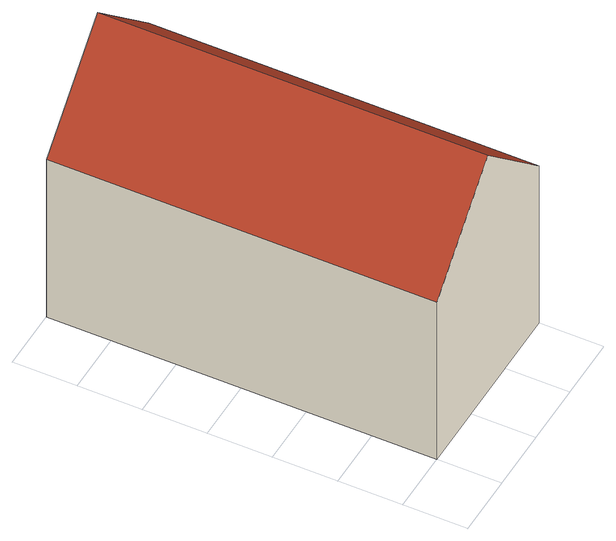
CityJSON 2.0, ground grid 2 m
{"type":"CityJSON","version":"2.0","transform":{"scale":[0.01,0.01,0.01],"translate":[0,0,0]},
"CityObjects":{
"building1":{"type":"Building","address":[{"country":"Testland","locality":"Testtown","thoroughfareNumber":"3","thoroughfareName":"Teststreet","postcode":"12345"}],"geometry":[{"type":"MultiSurface","lod":"2","boundaries":[[[0,1,2,3]],[[1,4,5,2]],[[6,7,0,3]],[[2,5,8,6,3]],[[0,7,9,4,1]],[[4,9,8,5]],[[8,9,7,6]]],"semantics":{"surfaces":[{"type":"GroundSurface"},{"type":"WallSurface"},{"type":"RoofSurface"}],"values":[0,1,1,1,1,2,2]}}]}
},
"vertices":[
[0,1200,0],[600,1200,0],[600,0,0],[0,0,0],[600,1200,600],[600,0,600],[0,0,600],[0,1200,600],[300,0,900],[300,1200,900]
]}
